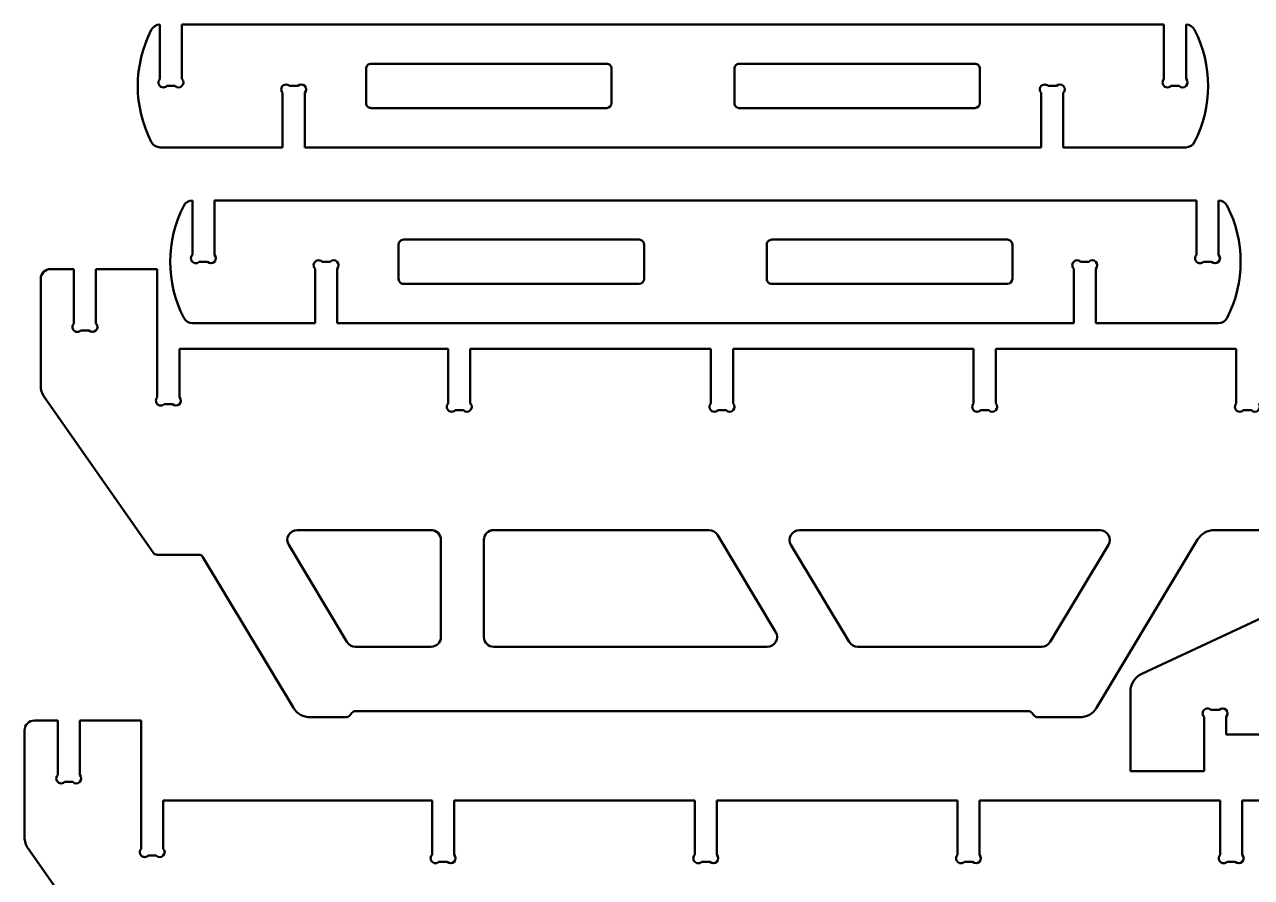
# Model space of a CAD drawing. Header units: millimetres. Extents: x -5696 to 5717, y -1207 to 892.
# Drawn here: x -5685 to -4682, y -127 to 569 of the extents above; entities that cross this region are included whole.
import ezdxf

# ---------------------------------------------------------------- set-up
doc = ezdxf.new("R2010")
doc.units = ezdxf.units.MM
doc.header["$MEASUREMENT"] = 0
doc.layers.add('layer 1', color=7, linetype='Continuous')

msp = doc.modelspace()

# ---------------------------------------------------------------- linework, layer by layer
at = {"layer": 'layer 1', "lineweight": 50}
for points in [[(-5581.3883, 565.0488), (-5596.1375, 536.3042), (-5596.1375, 502.2151), (-5581.3883, 473.4705)], [(-5574.3961, 569.4083), (-5577.352, 569.3542), (-5580.0386, 567.6791), (-5581.3883, 565.0488)], [(-5574.3961, 524.9334), (-5574.3961, 524.9334), (-5574.3961, 569.4083), (-5574.3961, 569.4083)], [(-5556.3421, 569.4097), (-5556.3421, 569.4097), (-5556.3421, 524.9334), (-5556.3421, 524.9334)], [(-4753.9422, 569.4097), (-4753.9422, 569.4097), (-5556.3421, 569.4097), (-5556.3421, 569.4097)], [(-4753.9422, 524.9334), (-4753.9422, 524.9334), (-4753.9422, 569.4097), (-4753.9422, 569.4097)], [(-4735.8882, 569.4083), (-4735.8882, 569.4083), (-4735.8882, 524.9334), (-4735.8882, 524.9334)], [(-4728.896, 565.0488), (-4730.2456, 567.6791), (-4732.9323, 569.3542), (-4735.8882, 569.4083)], [(-4728.896, 473.4705), (-4714.147, 502.2149), (-4714.1469, 536.3038), (-4728.8958, 565.0483)], [(-5405.8921, 505.2177), (-5405.8921, 505.2177), (-5405.8921, 533.3017), (-5405.8921, 533.3017)], [(-5401.8801, 537.3137), (-5401.8801, 537.3137), (-5209.3041, 537.3137), (-5209.3041, 537.3137)], [(-5205.2921, 533.3017), (-5205.2921, 533.3017), (-5205.2921, 505.2177), (-5205.2921, 505.2177)], [(-5104.9921, 505.2177), (-5104.9921, 505.2177), (-5104.9921, 533.3017), (-5104.9921, 533.3017)], [(-5100.9801, 537.3137), (-5100.9801, 537.3137), (-4908.4042, 537.3137), (-4908.4042, 537.3137)], [(-4904.3922, 533.3017), (-4904.3922, 533.3017), (-4904.3922, 505.2177), (-4904.3922, 505.2177)], [(-5562.016, 519.2597), (-5562.016, 519.2597), (-5568.7224, 519.2597), (-5568.7224, 519.2597)], [(-5474.0961, 469.1097), (-5474.0961, 469.1097), (-5474.0961, 513.5858), (-5474.0961, 513.5858)], [(-5468.4224, 519.2597), (-5468.4224, 519.2597), (-5461.716, 519.2597), (-5461.716, 519.2597)], [(-5456.0421, 513.5858), (-5456.0421, 513.5858), (-5456.0421, 469.1097), (-5456.0421, 469.1097)], [(-4854.2422, 469.1097), (-4854.2422, 469.1097), (-4854.2422, 513.5858), (-4854.2422, 513.5858)], [(-4848.5683, 519.2597), (-4848.5683, 519.2597), (-4841.862, 519.2597), (-4841.862, 519.2597)], [(-4836.1882, 513.5858), (-4836.1882, 513.5858), (-4836.1882, 469.1097), (-4836.1882, 469.1097)], [(-4741.562, 519.2597), (-4741.562, 519.2597), (-4748.2683, 519.2597), (-4748.2683, 519.2597)], [(-5209.3041, 501.2057), (-5207.0884, 501.2057), (-5205.2921, 503.0018), (-5205.2921, 505.2177)], [(-4908.4042, 501.2057), (-4906.1884, 501.2057), (-4904.3922, 503.0018), (-4904.3922, 505.2177)], [(-5209.3041, 501.2057), (-5209.3041, 501.2057), (-5401.8801, 501.2057), (-5401.8801, 501.2057)], [(-4908.4042, 501.2057), (-4908.4042, 501.2057), (-5100.9801, 501.2057), (-5100.9801, 501.2057)], [(-5581.3883, 473.4705), (-5580.0146, 470.7933), (-5577.2584, 469.1097), (-5574.2492, 469.1097)], [(-4736.035, 469.1097), (-4733.0259, 469.1097), (-4730.2698, 470.7933), (-4728.896, 473.4705)], [(-5574.2492, 469.1097), (-5574.2492, 469.1097), (-5474.0961, 469.1097), (-5474.0961, 469.1097)], [(-5456.0421, 469.1097), (-5456.0421, 469.1097), (-4854.2422, 469.1097), (-4854.2422, 469.1097)], [(-4836.1882, 469.1097), (-4836.1882, 469.1097), (-4736.035, 469.1097), (-4736.035, 469.1097)], [(-5554.8472, 421.4549), (-5569.5963, 392.7104), (-5569.5963, 358.6212), (-5554.8472, 329.8767)], [(-5547.8551, 425.8145), (-5550.8109, 425.7604), (-5553.4975, 424.0853), (-5554.8472, 421.4549)], [(-5547.8551, 381.3396), (-5547.8551, 381.3396), (-5547.8551, 425.8145), (-5547.8551, 425.8145)], [(-5529.8011, 425.8159), (-5529.8011, 425.8159), (-5529.8011, 381.3396), (-5529.8011, 381.3396)], [(-4727.401, 425.8159), (-4727.401, 425.8159), (-5529.8011, 425.8159), (-5529.8011, 425.8159)], [(-4727.401, 381.3396), (-4727.401, 381.3396), (-4727.401, 425.8159), (-4727.401, 425.8159)], [(-4709.347, 425.8145), (-4709.347, 425.8145), (-4709.347, 381.3396), (-4709.347, 381.3396)], [(-4702.3549, 421.4549), (-4703.7045, 424.0853), (-4706.3912, 425.7604), (-4709.347, 425.8145)], [(-4702.3549, 329.8767), (-4687.6059, 358.6211), (-4687.6058, 392.71), (-4702.3547, 421.4545)], [(-5375.339, 393.7199), (-5375.339, 393.7199), (-5182.763, 393.7199), (-5182.763, 393.7199)], [(-5074.439, 393.7199), (-5074.439, 393.7199), (-4881.863, 393.7199), (-4881.863, 393.7199)], [(-5379.351, 361.6239), (-5379.351, 361.6239), (-5379.351, 389.7079), (-5379.351, 389.7079)], [(-5178.751, 389.7079), (-5178.751, 389.7079), (-5178.751, 361.6239), (-5178.751, 361.6239)], [(-5078.451, 361.6239), (-5078.451, 361.6239), (-5078.451, 389.7079), (-5078.451, 389.7079)], [(-4877.851, 389.7079), (-4877.851, 389.7079), (-4877.851, 361.6239), (-4877.851, 361.6239)], [(-5535.4748, 375.6659), (-5535.4748, 375.6659), (-5542.1812, 375.6659), (-5542.1812, 375.6659)], [(-5441.8812, 375.6659), (-5441.8812, 375.6659), (-5435.1748, 375.6659), (-5435.1748, 375.6659)], [(-4822.0272, 375.6659), (-4822.0272, 375.6659), (-4815.3209, 375.6659), (-4815.3209, 375.6659)], [(-4715.0209, 375.6659), (-4715.0209, 375.6659), (-4721.7272, 375.6659), (-4721.7272, 375.6659)], [(-5671.7695, 361.6384), (-5671.7695, 361.6384), (-5671.7695, 274.4223), (-5671.7695, 274.4223)], [(-5644.6885, 369.6624), (-5644.6885, 369.6624), (-5663.7455, 369.6624), (-5663.7455, 369.6624)], [(-5644.6885, 325.1862), (-5644.6885, 325.1862), (-5644.6885, 369.6624), (-5644.6885, 369.6624)], [(-5626.6345, 369.6624), (-5626.6345, 369.6624), (-5626.6345, 325.1862), (-5626.6345, 325.1862)], [(-5576.4845, 369.6624), (-5576.4845, 369.6624), (-5626.6345, 369.6624), (-5626.6345, 369.6624)], [(-5576.4845, 265.0062), (-5576.4845, 265.0062), (-5576.4845, 369.6624), (-5576.4845, 369.6624)], [(-5447.5551, 325.5159), (-5447.5551, 325.5159), (-5447.5551, 369.992), (-5447.5551, 369.992)], [(-5429.5011, 369.992), (-5429.5011, 369.992), (-5429.5011, 325.5159), (-5429.5011, 325.5159)], [(-5182.763, 357.6119), (-5180.5473, 357.6119), (-5178.751, 359.408), (-5178.751, 361.6238)], [(-4881.863, 357.6119), (-4879.6473, 357.6119), (-4877.851, 359.408), (-4877.851, 361.6238)], [(-4827.701, 325.5159), (-4827.701, 325.5159), (-4827.701, 369.992), (-4827.701, 369.992)], [(-4809.647, 369.992), (-4809.647, 369.992), (-4809.647, 325.5159), (-4809.647, 325.5159)], [(-5182.763, 357.6119), (-5182.763, 357.6119), (-5375.339, 357.6119), (-5375.339, 357.6119)], [(-4881.863, 357.6119), (-4881.863, 357.6119), (-5074.439, 357.6119), (-5074.439, 357.6119)], [(-5554.8472, 329.8767), (-5553.4735, 327.1994), (-5550.7172, 325.5159), (-5547.7081, 325.5159)], [(-5547.7081, 325.5159), (-5547.7081, 325.5159), (-5447.5551, 325.5159), (-5447.5551, 325.5159)], [(-5429.5011, 325.5159), (-5429.5011, 325.5159), (-4827.701, 325.5159), (-4827.701, 325.5159)], [(-4809.647, 325.5159), (-4809.647, 325.5159), (-4709.4939, 325.5159), (-4709.4939, 325.5159)], [(-4709.4939, 325.5159), (-4706.4848, 325.5159), (-4703.7286, 327.1994), (-4702.3549, 329.8767)], [(-5632.3084, 319.5124), (-5632.3084, 319.5124), (-5639.0147, 319.5124), (-5639.0147, 319.5124)], [(-5558.4305, 304.4674), (-5558.4305, 304.4674), (-5558.4305, 265.0062), (-5558.4305, 265.0062)], [(-5338.7736, 304.4674), (-5338.7736, 304.4674), (-5558.4305, 304.4674), (-5558.4305, 304.4674)], [(-5338.7736, 259.9912), (-5338.7736, 259.9912), (-5338.7736, 304.4674), (-5338.7736, 304.4674)], [(-5320.7196, 304.4674), (-5320.7196, 304.4674), (-5320.7196, 259.9912), (-5320.7196, 259.9912)], [(-5124.1316, 304.4674), (-5124.1316, 304.4674), (-5320.7196, 304.4674), (-5320.7196, 304.4674)], [(-5124.1316, 259.9912), (-5124.1316, 259.9912), (-5124.1316, 304.4674), (-5124.1316, 304.4674)], [(-5106.0776, 304.4674), (-5106.0776, 304.4674), (-5106.0776, 259.9912), (-5106.0776, 259.9912)], [(-4909.4895, 304.4674), (-4909.4895, 304.4674), (-5106.0776, 304.4674), (-5106.0776, 304.4674)], [(-4909.4895, 259.9912), (-4909.4895, 259.9912), (-4909.4895, 304.4674), (-4909.4895, 304.4674)], [(-4891.4355, 304.4674), (-4891.4355, 304.4674), (-4891.4355, 259.9912), (-4891.4355, 259.9912)], [(-4694.8475, 304.4674), (-4694.8475, 304.4674), (-4891.4355, 304.4674), (-4891.4355, 304.4674)], [(-4694.8475, 259.9912), (-4694.8475, 259.9912), (-4694.8475, 304.4674), (-4694.8475, 304.4674)], [(-5671.7695, 274.4223), (-5671.7695, 271.129), (-5670.7563, 267.9153), (-5668.8673, 265.2176)], [(-5668.8673, 265.2176), (-5668.8673, 265.2176), (-5579.8501, 138.0877), (-5579.8501, 138.0877)], [(-5564.1044, 259.3324), (-5564.1044, 259.3324), (-5570.8107, 259.3324), (-5570.8107, 259.3324)], [(-5326.3933, 254.3174), (-5326.3933, 254.3174), (-5333.0997, 254.3174), (-5333.0997, 254.3174)], [(-5111.7513, 254.3174), (-5111.7513, 254.3174), (-5118.4577, 254.3174), (-5118.4577, 254.3174)], [(-4897.1094, 254.3174), (-4897.1094, 254.3174), (-4903.8157, 254.3174), (-4903.8157, 254.3174)], [(-4682.4674, 254.3174), (-4682.4674, 254.3174), (-4689.1738, 254.3174), (-4689.1738, 254.3174)], [(-5462.2338, 156.4369), (-5462.2338, 156.4369), (-5352.8002, 156.4369), (-5352.8002, 156.4369)], [(-5301.6472, 156.4369), (-5301.6472, 156.4369), (-5125.729, 156.4369), (-5125.729, 156.4369)], [(-5118.8511, 152.5456), (-5120.3018, 154.96), (-5122.9123, 156.4369), (-5125.729, 156.4369)], [(-5118.8511, 152.5456), (-5118.8511, 152.5456), (-5071.2407, 73.3086), (-5071.2407, 73.3086)], [(-5051.8418, 156.4369), (-5051.8418, 156.4369), (-4806.2236, 156.4369), (-4806.2236, 156.4369)], [(-4712.7537, 156.4369), (-4718.3871, 156.4369), (-4723.608, 153.4831), (-4726.5095, 148.6542)], [(-4712.7537, 156.4369), (-4712.7537, 156.4369), (-4621.5332, 156.4369), (-4621.5332, 156.4369)], [(-5421.5013, 65.0433), (-5421.5013, 65.0433), (-5469.1117, 144.2803), (-5469.1117, 144.2803)], [(-5344.7762, 148.4129), (-5344.7762, 148.4129), (-5344.7762, 69.1759), (-5344.7762, 69.1759)], [(-5309.6712, 69.1759), (-5309.6712, 69.1759), (-5309.6712, 148.4129), (-5309.6712, 148.4129)], [(-5011.1094, 65.0433), (-5011.1094, 65.0433), (-5058.7198, 144.2803), (-5058.7198, 144.2803)], [(-4799.3457, 144.2803), (-4799.3457, 144.2803), (-4846.9561, 65.0433), (-4846.9561, 65.0433)], [(-4809.0102, 11.3501), (-4809.0102, 11.3501), (-4726.5095, 148.6542), (-4726.5095, 148.6542)], [(-5579.8501, 138.0877), (-5579.0992, 137.0155), (-5577.8725, 136.3769), (-5576.5636, 136.3769)], [(-5576.5636, 136.3769), (-5576.5636, 136.3769), (-5542.6914, 136.3769), (-5542.6914, 136.3769)], [(-5539.2524, 134.4313), (-5539.9778, 135.6385), (-5541.2831, 136.3769), (-5542.6914, 136.3769)], [(-5539.2524, 134.4313), (-5539.2524, 134.4313), (-5465.2978, 11.3501), (-5465.2978, 11.3501)], [(-4565.4428, 135.3519), (-4565.4428, 135.3519), (-4772.1112, 38.9808), (-4772.1112, 38.9808)], [(-5421.5013, 65.0433), (-5420.0506, 62.6288), (-5417.4401, 61.1519), (-5414.6233, 61.1519)], [(-5352.8002, 61.1519), (-5352.8002, 61.1519), (-5414.6233, 61.1519), (-5414.6233, 61.1519)], [(-5352.8002, 61.1519), (-5348.3687, 61.1519), (-5344.7762, 64.7444), (-5344.7762, 69.1759)], [(-5078.1186, 61.1519), (-5078.1186, 61.1519), (-5301.6472, 61.1519), (-5301.6472, 61.1519)], [(-5011.1094, 65.0433), (-5009.6587, 62.6288), (-5007.0481, 61.1519), (-5004.2314, 61.1519)], [(-4853.834, 61.1519), (-4853.834, 61.1519), (-5004.2314, 61.1519), (-5004.2314, 61.1519)], [(-4853.834, 61.1519), (-4851.0172, 61.1519), (-4848.4068, 62.6288), (-4846.9561, 65.0433)], [(-4772.1112, 38.9808), (-4777.7636, 36.345), (-4781.377, 30.6732), (-4781.377, 24.4364)], [(-4781.377, 24.4364), (-4781.377, 24.4364), (-4781.377, -40.5649), (-4781.377, -40.5649)], [(-5465.2978, 11.3501), (-5462.3963, 6.5212), (-5457.1754, 3.5674), (-5451.542, 3.5674)], [(-4822.766, 3.5674), (-4817.1326, 3.5674), (-4811.9117, 6.5212), (-4809.0102, 11.3501)], [(-5657.8917, 0.8823), (-5657.8917, 0.8823), (-5676.9487, 0.8823), (-5676.9487, 0.8823)], [(-5657.8917, -43.5939), (-5657.8917, -43.5939), (-5657.8917, 0.8823), (-5657.8917, 0.8823)], [(-5639.8377, 0.8823), (-5639.8377, 0.8823), (-5639.8377, -43.5939), (-5639.8377, -43.5939)], [(-5589.6877, 0.8823), (-5589.6877, 0.8823), (-5639.8377, 0.8823), (-5639.8377, 0.8823)], [(-5589.6877, -103.7739), (-5589.6877, -103.7739), (-5589.6877, 0.8823), (-5589.6877, 0.8823)], [(-5451.542, 3.5674), (-5451.542, 3.5674), (-5422.3723, 3.5674), (-5422.3723, 3.5674)], [(-5422.3723, 3.5674), (-5421.1864, 3.5674), (-5420.0613, 4.0921), (-5419.2989, 5.0006)], [(-5419.2989, 5.0006), (-5419.2989, 5.0006), (-5417.4959, 7.1493), (-5417.4959, 7.1493)], [(-5414.4226, 8.5824), (-5415.6085, 8.5824), (-5416.7337, 8.0577), (-5417.4959, 7.1493)], [(-5414.4226, 8.5824), (-5414.4226, 8.5824), (-4864.9005, 8.5824), (-4864.9005, 8.5824)], [(-4861.8271, 7.1493), (-4862.5894, 8.0577), (-4863.7145, 8.5824), (-4864.9005, 8.5824)], [(-4861.8271, 7.1493), (-4861.8271, 7.1493), (-4860.0241, 5.0006), (-4860.0241, 5.0006)], [(-4860.0241, 5.0006), (-4859.2618, 4.0921), (-4858.1366, 3.5674), (-4856.9507, 3.5674)], [(-4856.9507, 3.5674), (-4856.9507, 3.5674), (-4822.766, 3.5674), (-4822.766, 3.5674)], [(-4721.197, -40.5649), (-4721.197, -40.5649), (-4721.197, 3.9113), (-4721.197, 3.9113)], [(-4715.5232, 9.5851), (-4715.5232, 9.5851), (-4708.8168, 9.5851), (-4708.8168, 9.5851)], [(-4703.143, 3.9113), (-4703.143, 3.9113), (-4703.143, -10.4749), (-4703.143, -10.4749)], [(-5684.9727, -7.1417), (-5684.9727, -7.1417), (-5684.9727, -94.3578), (-5684.9727, -94.3578)], [(-4703.143, -10.4749), (-4703.143, -10.4749), (-4618.891, -10.4749), (-4618.891, -10.4749)], [(-5645.5115, -49.2678), (-5645.5115, -49.2678), (-5652.2178, -49.2678), (-5652.2178, -49.2678)], [(-4781.377, -40.5649), (-4781.377, -40.5649), (-4721.197, -40.5649), (-4721.197, -40.5649)], [(-5571.6337, -64.3128), (-5571.6337, -64.3128), (-5571.6337, -103.7739), (-5571.6337, -103.7739)], [(-5351.9767, -64.3128), (-5351.9767, -64.3128), (-5571.6337, -64.3128), (-5571.6337, -64.3128)], [(-5351.9767, -108.7889), (-5351.9767, -108.7889), (-5351.9767, -64.3128), (-5351.9767, -64.3128)], [(-5333.9227, -64.3128), (-5333.9227, -64.3128), (-5333.9227, -108.7889), (-5333.9227, -108.7889)], [(-5137.3346, -64.3128), (-5137.3346, -64.3128), (-5333.9227, -64.3128), (-5333.9227, -64.3128)], [(-5137.3346, -108.7889), (-5137.3346, -108.7889), (-5137.3346, -64.3128), (-5137.3346, -64.3128)], [(-5119.2806, -64.3128), (-5119.2806, -64.3128), (-5119.2806, -108.7889), (-5119.2806, -108.7889)], [(-4922.6926, -64.3128), (-4922.6926, -64.3128), (-5119.2806, -64.3128), (-5119.2806, -64.3128)], [(-4922.6926, -108.7889), (-4922.6926, -108.7889), (-4922.6926, -64.3128), (-4922.6926, -64.3128)], [(-4904.6386, -64.3128), (-4904.6386, -64.3128), (-4904.6386, -108.7889), (-4904.6386, -108.7889)], [(-4708.0506, -64.3128), (-4708.0506, -64.3128), (-4904.6386, -64.3128), (-4904.6386, -64.3128)], [(-4708.0506, -108.7889), (-4708.0506, -108.7889), (-4708.0506, -64.3128), (-4708.0506, -64.3128)], [(-4689.9966, -64.3128), (-4689.9966, -64.3128), (-4689.9966, -108.7889), (-4689.9966, -108.7889)], [(-4549.2709, -64.3128), (-4549.2709, -64.3128), (-4689.9966, -64.3128), (-4689.9966, -64.3128)], [(-5684.9727, -94.3578), (-5684.9727, -97.6512), (-5683.9594, -100.8648), (-5682.0704, -103.5626)], [(-5682.0704, -103.5626), (-5682.0704, -103.5626), (-5593.0532, -230.6923), (-5593.0532, -230.6923)], [(-5577.3075, -109.4478), (-5577.3075, -109.4478), (-5584.0138, -109.4478), (-5584.0138, -109.4478)], [(-5339.5964, -114.4628), (-5339.5964, -114.4628), (-5346.3028, -114.4628), (-5346.3028, -114.4628)], [(-5124.9545, -114.4628), (-5124.9545, -114.4628), (-5131.6609, -114.4628), (-5131.6609, -114.4628)], [(-4910.3125, -114.4628), (-4910.3125, -114.4628), (-4917.0189, -114.4628), (-4917.0189, -114.4628)], [(-4695.6705, -114.4628), (-4695.6705, -114.4628), (-4702.3768, -114.4628), (-4702.3768, -114.4628)]]:
    msp.add_open_spline(points, degree=3, dxfattribs=at)
for points, knots in [([(-5401.8801, 537.3137), (-5402.9442, 537.3137), (-5403.9647, 536.891), (-5404.717, 536.1385), (-5404.717, 536.1385), (-5405.4695, 535.3862), (-5405.8921, 534.3657), (-5405.8921, 533.3017)], [0, 0, 0, 0, 0.333333333, 0.333333333, 0.333333333, 0.333333333, 1, 1, 1, 1]), ([(-5205.2921, 533.3017), (-5205.2921, 534.3657), (-5205.7149, 535.3862), (-5206.4672, 536.1385), (-5206.4672, 536.1385), (-5207.2197, 536.891), (-5208.2401, 537.3137), (-5209.3041, 537.3137)], [0, 0, 0, 0, 0.333333333, 0.333333333, 0.333333333, 0.333333333, 1, 1, 1, 1]), ([(-5100.9801, 537.3137), (-5102.0442, 537.3137), (-5103.0646, 536.891), (-5103.8171, 536.1385), (-5103.8171, 536.1385), (-5104.5694, 535.3862), (-5104.9921, 534.3657), (-5104.9921, 533.3017)], [0, 0, 0, 0, 0.333333333, 0.333333333, 0.333333333, 0.333333333, 1, 1, 1, 1]), ([(-4904.3922, 533.3017), (-4904.3922, 534.3657), (-4904.8149, 535.3862), (-4905.5672, 536.1385), (-4905.5672, 536.1385), (-4906.3197, 536.891), (-4907.3401, 537.3137), (-4908.4042, 537.3137)], [0, 0, 0, 0, 0.333333333, 0.333333333, 0.333333333, 0.333333333, 1, 1, 1, 1]), ([(-5574.3961, 524.9334), (-5575.4097, 523.9199), (-5575.8056, 522.4427), (-5575.4346, 521.0581), (-5575.4346, 521.0581), (-5575.0635, 519.6737), (-5573.9821, 518.5923), (-5572.5977, 518.2213), (-5572.5977, 518.2213), (-5571.2131, 517.8502), (-5569.7359, 518.2461), (-5568.7224, 519.2597)], [0, 0, 0, 0, 0.25, 0.25, 0.25, 0.25, 0.5, 0.5, 0.5, 0.5, 1, 1, 1, 1]), ([(-5562.016, 519.2597), (-5560.4492, 517.6929), (-5557.9089, 517.6929), (-5556.3421, 519.2597), (-5556.3421, 519.2597), (-5554.7754, 520.8264), (-5554.7754, 523.3666), (-5556.3421, 524.9334)], [0, 0, 0, 0, 0.333333333, 0.333333333, 0.333333333, 0.333333333, 1, 1, 1, 1]), ([(-4753.9422, 524.9334), (-4754.9557, 523.9199), (-4755.3515, 522.4427), (-4754.9805, 521.0581), (-4754.9805, 521.0581), (-4754.6096, 519.6737), (-4753.5281, 518.5923), (-4752.1436, 518.2213), (-4752.1436, 518.2213), (-4750.7592, 517.8502), (-4749.2818, 518.2461), (-4748.2683, 519.2597)], [0, 0, 0, 0, 0.25, 0.25, 0.25, 0.25, 0.5, 0.5, 0.5, 0.5, 1, 1, 1, 1]), ([(-4741.562, 519.2597), (-4739.9952, 517.6929), (-4737.455, 517.6929), (-4735.8882, 519.2597), (-4735.8882, 519.2597), (-4734.3214, 520.8264), (-4734.3214, 523.3666), (-4735.8882, 524.9334)], [0, 0, 0, 0, 0.333333333, 0.333333333, 0.333333333, 0.333333333, 1, 1, 1, 1]), ([(-5468.4224, 519.2597), (-5469.4359, 520.2732), (-5470.9131, 520.669), (-5472.2977, 520.2981), (-5472.2977, 520.2981), (-5473.6821, 519.9271), (-5474.7635, 518.8456), (-5475.1345, 517.4611), (-5475.1345, 517.4611), (-5475.5056, 516.0766), (-5475.1097, 514.5993), (-5474.0961, 513.5858)], [0, 0, 0, 0, 0.25, 0.25, 0.25, 0.25, 0.5, 0.5, 0.5, 0.5, 1, 1, 1, 1]), ([(-5456.0421, 513.5858), (-5454.4754, 515.1526), (-5454.4754, 517.6929), (-5456.0421, 519.2597), (-5456.0421, 519.2597), (-5457.6089, 520.8264), (-5460.1492, 520.8264), (-5461.716, 519.2597)], [0, 0, 0, 0, 0.333333333, 0.333333333, 0.333333333, 0.333333333, 1, 1, 1, 1]), ([(-4848.5683, 519.2597), (-4849.5819, 520.2732), (-4851.0591, 520.669), (-4852.4436, 520.2981), (-4852.4436, 520.2981), (-4853.8282, 519.9271), (-4854.9096, 518.8456), (-4855.2805, 517.4611), (-4855.2805, 517.4611), (-4855.6515, 516.0766), (-4855.2557, 514.5993), (-4854.2422, 513.5858)], [0, 0, 0, 0, 0.25, 0.25, 0.25, 0.25, 0.5, 0.5, 0.5, 0.5, 1, 1, 1, 1]), ([(-4836.1882, 513.5858), (-4834.6214, 515.1526), (-4834.6214, 517.6929), (-4836.1882, 519.2597), (-4836.1882, 519.2597), (-4837.7549, 520.8264), (-4840.2952, 520.8264), (-4841.862, 519.2597)], [0, 0, 0, 0, 0.333333333, 0.333333333, 0.333333333, 0.333333333, 1, 1, 1, 1]), ([(-5405.8921, 505.2177), (-5405.8921, 504.1536), (-5405.4695, 503.1331), (-5404.717, 502.3808), (-5404.717, 502.3808), (-5403.9647, 501.6283), (-5402.9442, 501.2057), (-5401.8801, 501.2057)], [0, 0, 0, 0, 0.333333333, 0.333333333, 0.333333333, 0.333333333, 1, 1, 1, 1]), ([(-5104.9921, 505.2177), (-5104.9921, 504.1536), (-5104.5694, 503.1331), (-5103.8171, 502.3808), (-5103.8171, 502.3808), (-5103.0646, 501.6283), (-5102.0442, 501.2057), (-5100.9801, 501.2057)], [0, 0, 0, 0, 0.333333333, 0.333333333, 0.333333333, 0.333333333, 1, 1, 1, 1]), ([(-5375.339, 393.7199), (-5376.403, 393.7199), (-5377.4236, 393.2971), (-5378.1759, 392.5447), (-5378.1759, 392.5447), (-5378.9283, 391.7923), (-5379.351, 390.7718), (-5379.351, 389.7079)], [0, 0, 0, 0, 0.333333333, 0.333333333, 0.333333333, 0.333333333, 1, 1, 1, 1]), ([(-5178.751, 389.7079), (-5178.751, 390.7718), (-5179.1737, 391.7923), (-5179.9261, 392.5447), (-5179.9261, 392.5447), (-5180.6785, 393.2971), (-5181.6989, 393.7199), (-5182.763, 393.7199)], [0, 0, 0, 0, 0.333333333, 0.333333333, 0.333333333, 0.333333333, 1, 1, 1, 1]), ([(-5074.439, 393.7199), (-5075.5031, 393.7199), (-5076.5236, 393.2971), (-5077.2759, 392.5447), (-5077.2759, 392.5447), (-5078.0284, 391.7923), (-5078.451, 390.7718), (-5078.451, 389.7079)], [0, 0, 0, 0, 0.333333333, 0.333333333, 0.333333333, 0.333333333, 1, 1, 1, 1]), ([(-4877.851, 389.7079), (-4877.851, 390.7718), (-4878.2737, 391.7923), (-4879.0261, 392.5447), (-4879.0261, 392.5447), (-4879.7785, 393.2971), (-4880.7989, 393.7199), (-4881.863, 393.7199)], [0, 0, 0, 0, 0.333333333, 0.333333333, 0.333333333, 0.333333333, 1, 1, 1, 1]), ([(-5547.8551, 381.3396), (-5548.8686, 380.3261), (-5549.2644, 378.8489), (-5548.8934, 377.4643), (-5548.8934, 377.4643), (-5548.5225, 376.0798), (-5547.441, 374.9985), (-5546.0565, 374.6275), (-5546.0565, 374.6275), (-5544.6719, 374.2564), (-5543.1947, 374.6523), (-5542.1812, 375.6659)], [0, 0, 0, 0, 0.25, 0.25, 0.25, 0.25, 0.5, 0.5, 0.5, 0.5, 1, 1, 1, 1]), ([(-5535.4748, 375.6659), (-5533.908, 374.0991), (-5531.3678, 374.0991), (-5529.8011, 375.6659), (-5529.8011, 375.6659), (-5528.2343, 377.2325), (-5528.2343, 379.7728), (-5529.801, 381.3396)], [0, 0, 0, 0, 0.333333333, 0.333333333, 0.333333333, 0.333333333, 1, 1, 1, 1]), ([(-4727.401, 381.3396), (-4728.4145, 380.3261), (-4728.8104, 378.8489), (-4728.4394, 377.4643), (-4728.4394, 377.4643), (-4728.0684, 376.0798), (-4726.987, 374.9985), (-4725.6025, 374.6275), (-4725.6025, 374.6275), (-4724.218, 374.2564), (-4722.7408, 374.6523), (-4721.7272, 375.6659)], [0, 0, 0, 0, 0.25, 0.25, 0.25, 0.25, 0.5, 0.5, 0.5, 0.5, 1, 1, 1, 1]), ([(-4715.0209, 375.6659), (-4713.4541, 374.0991), (-4710.9138, 374.0991), (-4709.347, 375.6659), (-4709.347, 375.6659), (-4707.7802, 377.2325), (-4707.7802, 379.7728), (-4709.347, 381.3396)], [0, 0, 0, 0, 0.333333333, 0.333333333, 0.333333333, 0.333333333, 1, 1, 1, 1]), ([(-5441.8812, 375.6659), (-5442.8947, 376.6794), (-5444.3719, 377.0752), (-5445.7565, 376.7042), (-5445.7565, 376.7042), (-5447.141, 376.3333), (-5448.2224, 375.2518), (-5448.5934, 373.8673), (-5448.5934, 373.8673), (-5448.9644, 372.4827), (-5448.5686, 371.0055), (-5447.5551, 369.992)], [0, 0, 0, 0, 0.25, 0.25, 0.25, 0.25, 0.5, 0.5, 0.5, 0.5, 1, 1, 1, 1]), ([(-5429.5011, 369.992), (-5427.9343, 371.5588), (-5427.9343, 374.0991), (-5429.5011, 375.6659), (-5429.5011, 375.6659), (-5431.0678, 377.2326), (-5433.608, 377.2326), (-5435.1748, 375.6659)], [0, 0, 0, 0, 0.333333333, 0.333333333, 0.333333333, 0.333333333, 1, 1, 1, 1]), ([(-4822.0272, 375.6659), (-4823.0408, 376.6794), (-4824.518, 377.0752), (-4825.9025, 376.7042), (-4825.9025, 376.7042), (-4827.287, 376.3333), (-4828.3684, 375.2518), (-4828.7394, 373.8673), (-4828.7394, 373.8673), (-4829.1104, 372.4827), (-4828.7145, 371.0055), (-4827.701, 369.992)], [0, 0, 0, 0, 0.25, 0.25, 0.25, 0.25, 0.5, 0.5, 0.5, 0.5, 1, 1, 1, 1]), ([(-4809.647, 369.992), (-4808.0802, 371.5588), (-4808.0802, 374.0991), (-4809.647, 375.6659), (-4809.647, 375.6659), (-4811.2138, 377.2326), (-4813.7541, 377.2326), (-4815.3209, 375.6659)], [0, 0, 0, 0, 0.333333333, 0.333333333, 0.333333333, 0.333333333, 1, 1, 1, 1]), ([(-5663.7455, 369.6624), (-5665.8737, 369.6624), (-5667.9146, 368.817), (-5669.4194, 367.3122), (-5669.4194, 367.3122), (-5670.9242, 365.8075), (-5671.7695, 363.7665), (-5671.7695, 361.6384)], [0, 0, 0, 0, 0.333333333, 0.333333333, 0.333333333, 0.333333333, 1, 1, 1, 1]), ([(-5379.351, 361.6239), (-5379.351, 360.5598), (-5378.9283, 359.5393), (-5378.1759, 358.7869), (-5378.1759, 358.7869), (-5377.4236, 358.0345), (-5376.403, 357.6119), (-5375.339, 357.6119)], [0, 0, 0, 0, 0.333333333, 0.333333333, 0.333333333, 0.333333333, 1, 1, 1, 1]), ([(-5078.451, 361.6239), (-5078.451, 360.5598), (-5078.0284, 359.5393), (-5077.2759, 358.7869), (-5077.2759, 358.7869), (-5076.5236, 358.0345), (-5075.5031, 357.6119), (-5074.439, 357.6119)], [0, 0, 0, 0, 0.333333333, 0.333333333, 0.333333333, 0.333333333, 1, 1, 1, 1]), ([(-5644.6885, 325.1862), (-5645.702, 324.1726), (-5646.0979, 322.6954), (-5645.7269, 321.3109), (-5645.7269, 321.3109), (-5645.356, 319.9264), (-5644.2746, 318.845), (-5642.89, 318.474), (-5642.89, 318.474), (-5641.5055, 318.103), (-5640.0283, 318.4989), (-5639.0147, 319.5124)], [0, 0, 0, 0, 0.25, 0.25, 0.25, 0.25, 0.5, 0.5, 0.5, 0.5, 1, 1, 1, 1]), ([(-5632.3084, 319.5124), (-5630.7416, 317.9456), (-5628.2013, 317.9456), (-5626.6346, 319.5124), (-5626.6346, 319.5124), (-5625.0678, 321.0792), (-5625.0677, 323.6194), (-5626.6345, 325.1862)], [0, 0, 0, 0, 0.333333333, 0.333333333, 0.333333333, 0.333333333, 1, 1, 1, 1]), ([(-5576.4845, 265.0062), (-5577.498, 263.9926), (-5577.8939, 262.5154), (-5577.5229, 261.1309), (-5577.5229, 261.1309), (-5577.152, 259.7464), (-5576.0706, 258.665), (-5574.686, 258.294), (-5574.686, 258.294), (-5573.3015, 257.9231), (-5571.8243, 258.3189), (-5570.8107, 259.3324)], [0, 0, 0, 0, 0.25, 0.25, 0.25, 0.25, 0.5, 0.5, 0.5, 0.5, 1, 1, 1, 1]), ([(-5564.1044, 259.3324), (-5562.5376, 257.7656), (-5559.9974, 257.7656), (-5558.4306, 259.3324), (-5558.4306, 259.3324), (-5556.8638, 260.8992), (-5556.8637, 263.4394), (-5558.4305, 265.0062)], [0, 0, 0, 0, 0.333333333, 0.333333333, 0.333333333, 0.333333333, 1, 1, 1, 1]), ([(-5338.7736, 259.9912), (-5339.7871, 258.9777), (-5340.1829, 257.5004), (-5339.8119, 256.1159), (-5339.8119, 256.1159), (-5339.441, 254.7314), (-5338.3595, 253.65), (-5336.975, 253.279), (-5336.975, 253.279), (-5335.5905, 252.9081), (-5334.1132, 253.3039), (-5333.0997, 254.3174)], [0, 0, 0, 0, 0.25, 0.25, 0.25, 0.25, 0.5, 0.5, 0.5, 0.5, 1, 1, 1, 1]), ([(-5326.3933, 254.3174), (-5324.8266, 252.7506), (-5322.2864, 252.7506), (-5320.7196, 254.3174), (-5320.7196, 254.3174), (-5319.1528, 255.8842), (-5319.1528, 258.4244), (-5320.7196, 259.9912)], [0, 0, 0, 0, 0.333333333, 0.333333333, 0.333333333, 0.333333333, 1, 1, 1, 1]), ([(-5124.1316, 259.9912), (-5125.1451, 258.9777), (-5125.5409, 257.5004), (-5125.17, 256.1159), (-5125.17, 256.1159), (-5124.799, 254.7314), (-5123.7175, 253.65), (-5122.333, 253.279), (-5122.333, 253.279), (-5120.9485, 252.9081), (-5119.4712, 253.3039), (-5118.4577, 254.3174)], [0, 0, 0, 0, 0.25, 0.25, 0.25, 0.25, 0.5, 0.5, 0.5, 0.5, 1, 1, 1, 1]), ([(-5111.7513, 254.3174), (-5110.1845, 252.7506), (-5107.6443, 252.7506), (-5106.0776, 254.3174), (-5106.0776, 254.3174), (-5104.5108, 255.8842), (-5104.5108, 258.4244), (-5106.0776, 259.9912)], [0, 0, 0, 0, 0.333333333, 0.333333333, 0.333333333, 0.333333333, 1, 1, 1, 1]), ([(-4909.4895, 259.9912), (-4910.5031, 258.9777), (-4910.8989, 257.5004), (-4910.5279, 256.1159), (-4910.5279, 256.1159), (-4910.1569, 254.7314), (-4909.0755, 253.65), (-4907.691, 253.279), (-4907.691, 253.279), (-4906.3065, 252.9081), (-4904.8292, 253.3039), (-4903.8157, 254.3174)], [0, 0, 0, 0, 0.25, 0.25, 0.25, 0.25, 0.5, 0.5, 0.5, 0.5, 1, 1, 1, 1]), ([(-4897.1094, 254.3174), (-4895.5426, 252.7506), (-4893.0023, 252.7506), (-4891.4355, 254.3174), (-4891.4355, 254.3174), (-4889.8688, 255.8842), (-4889.8688, 258.4244), (-4891.4355, 259.9912)], [0, 0, 0, 0, 0.333333333, 0.333333333, 0.333333333, 0.333333333, 1, 1, 1, 1]), ([(-4694.8475, 259.9912), (-4695.8611, 258.9777), (-4696.2569, 257.5004), (-4695.8859, 256.1159), (-4695.8859, 256.1159), (-4695.5149, 254.7314), (-4694.4335, 253.65), (-4693.049, 253.279), (-4693.049, 253.279), (-4691.6645, 252.9081), (-4690.1873, 253.3039), (-4689.1738, 254.3174)], [0, 0, 0, 0, 0.25, 0.25, 0.25, 0.25, 0.5, 0.5, 0.5, 0.5, 1, 1, 1, 1]), ([(-4682.4674, 254.3174), (-4680.9006, 252.7506), (-4678.3603, 252.7506), (-4676.7935, 254.3174), (-4676.7935, 254.3174), (-4675.2267, 255.8842), (-4675.2267, 258.4244), (-4676.7935, 259.9912)], [0, 0, 0, 0, 0.333333333, 0.333333333, 0.333333333, 0.333333333, 1, 1, 1, 1]), ([(-5462.2338, 156.4369), (-5465.1255, 156.4369), (-5467.7936, 154.881), (-5469.2175, 152.3641), (-5469.2175, 152.3641), (-5470.6415, 149.8473), (-5470.6011, 146.759), (-5469.1117, 144.2803)], [0, 0, 0, 0, 0.333333333, 0.333333333, 0.333333333, 0.333333333, 1, 1, 1, 1]), ([(-5344.7762, 148.4129), (-5344.7762, 150.5411), (-5345.6217, 152.582), (-5347.1264, 154.0868), (-5347.1264, 154.0868), (-5348.6312, 155.5916), (-5350.6722, 156.4369), (-5352.8002, 156.4369)], [0, 0, 0, 0, 0.333333333, 0.333333333, 0.333333333, 0.333333333, 1, 1, 1, 1]), ([(-5301.6472, 156.4369), (-5303.7753, 156.4369), (-5305.8163, 155.5916), (-5307.3211, 154.0868), (-5307.3211, 154.0868), (-5308.8258, 152.582), (-5309.6712, 150.5411), (-5309.6712, 148.4129)], [0, 0, 0, 0, 0.333333333, 0.333333333, 0.333333333, 0.333333333, 1, 1, 1, 1]), ([(-5051.8418, 156.4369), (-5054.7336, 156.4369), (-5057.4017, 154.881), (-5058.8256, 152.3641), (-5058.8256, 152.3641), (-5060.2496, 149.8473), (-5060.2092, 146.759), (-5058.7198, 144.2803)], [0, 0, 0, 0, 0.333333333, 0.333333333, 0.333333333, 0.333333333, 1, 1, 1, 1]), ([(-4799.3457, 144.2803), (-4797.8563, 146.759), (-4797.8159, 149.8473), (-4799.2399, 152.3641), (-4799.2399, 152.3641), (-4800.6638, 154.881), (-4803.3318, 156.4369), (-4806.2236, 156.4369)], [0, 0, 0, 0, 0.333333333, 0.333333333, 0.333333333, 0.333333333, 1, 1, 1, 1]), ([(-5078.1186, 61.1519), (-5075.2269, 61.1519), (-5072.5588, 62.7079), (-5071.1348, 65.2247), (-5071.1348, 65.2247), (-5069.7109, 67.7415), (-5069.7513, 70.8299), (-5071.2407, 73.3086)], [0, 0, 0, 0, 0.333333333, 0.333333333, 0.333333333, 0.333333333, 1, 1, 1, 1]), ([(-5309.6712, 69.1759), (-5309.6712, 67.0479), (-5308.8258, 65.007), (-5307.3211, 63.5022), (-5307.3211, 63.5022), (-5305.8163, 61.9974), (-5303.7753, 61.1519), (-5301.6472, 61.1519)], [0, 0, 0, 0, 0.333333333, 0.333333333, 0.333333333, 0.333333333, 1, 1, 1, 1]), ([(-4715.5232, 9.5851), (-4716.5367, 10.5986), (-4718.014, 10.9945), (-4719.3985, 10.6235), (-4719.3985, 10.6235), (-4720.783, 10.2525), (-4721.8644, 9.171), (-4722.2353, 7.7866), (-4722.2353, 7.7866), (-4722.6064, 6.4021), (-4722.2106, 4.9248), (-4721.197, 3.9113)], [0, 0, 0, 0, 0.25, 0.25, 0.25, 0.25, 0.5, 0.5, 0.5, 0.5, 1, 1, 1, 1]), ([(-4703.143, 3.9113), (-4701.5763, 5.4781), (-4701.5763, 8.0183), (-4703.143, 9.5851), (-4703.143, 9.5851), (-4704.7098, 11.1519), (-4707.25, 11.1519), (-4708.8168, 9.5851)], [0, 0, 0, 0, 0.333333333, 0.333333333, 0.333333333, 0.333333333, 1, 1, 1, 1]), ([(-5676.9487, 0.8823), (-5679.0768, 0.8823), (-5681.1177, 0.0369), (-5682.6225, -1.4679), (-5682.6225, -1.4679), (-5684.1273, -2.9727), (-5684.9727, -5.0136), (-5684.9727, -7.1417)], [0, 0, 0, 0, 0.333333333, 0.333333333, 0.333333333, 0.333333333, 1, 1, 1, 1]), ([(-5657.8917, -43.5939), (-5658.9052, -44.6074), (-5659.301, -46.0846), (-5658.93, -47.4692), (-5658.93, -47.4692), (-5658.5591, -48.8537), (-5657.4777, -49.9351), (-5656.0931, -50.3061), (-5656.0931, -50.3061), (-5654.7086, -50.6771), (-5653.2314, -50.2813), (-5652.2178, -49.2678)], [0, 0, 0, 0, 0.25, 0.25, 0.25, 0.25, 0.5, 0.5, 0.5, 0.5, 1, 1, 1, 1]), ([(-5645.5115, -49.2678), (-5643.9447, -50.8345), (-5641.4045, -50.8345), (-5639.8377, -49.2678), (-5639.8377, -49.2678), (-5638.2709, -47.701), (-5638.2709, -45.1607), (-5639.8377, -43.5939)], [0, 0, 0, 0, 0.333333333, 0.333333333, 0.333333333, 0.333333333, 1, 1, 1, 1]), ([(-5589.6877, -103.7739), (-5590.7012, -104.7874), (-5591.097, -106.2646), (-5590.726, -107.6492), (-5590.726, -107.6492), (-5590.3551, -109.0337), (-5589.2736, -110.1152), (-5587.8891, -110.4861), (-5587.8891, -110.4861), (-5586.5047, -110.8571), (-5585.0273, -110.4613), (-5584.0138, -109.4478)], [0, 0, 0, 0, 0.25, 0.25, 0.25, 0.25, 0.5, 0.5, 0.5, 0.5, 1, 1, 1, 1]), ([(-5577.3075, -109.4478), (-5575.7407, -111.0145), (-5573.2005, -111.0145), (-5571.6337, -109.4478), (-5571.6337, -109.4478), (-5570.0669, -107.881), (-5570.0669, -105.3407), (-5571.6337, -103.7739)], [0, 0, 0, 0, 0.333333333, 0.333333333, 0.333333333, 0.333333333, 1, 1, 1, 1]), ([(-5351.9767, -108.7889), (-5352.9902, -109.8024), (-5353.386, -111.2796), (-5353.0151, -112.6642), (-5353.0151, -112.6642), (-5352.6441, -114.0487), (-5351.5626, -115.1302), (-5350.1781, -115.5011), (-5350.1781, -115.5011), (-5348.7936, -115.8721), (-5347.3163, -115.4763), (-5346.3028, -114.4628)], [0, 0, 0, 0, 0.25, 0.25, 0.25, 0.25, 0.5, 0.5, 0.5, 0.5, 1, 1, 1, 1]), ([(-5339.5964, -114.4628), (-5338.0298, -116.0295), (-5335.4895, -116.0295), (-5333.9227, -114.4628), (-5333.9227, -114.4628), (-5332.3559, -112.896), (-5332.3559, -110.3557), (-5333.9227, -108.7889)], [0, 0, 0, 0, 0.333333333, 0.333333333, 0.333333333, 0.333333333, 1, 1, 1, 1]), ([(-5137.3346, -108.7889), (-5138.3482, -109.8024), (-5138.7441, -111.2796), (-5138.3731, -112.6642), (-5138.3731, -112.6642), (-5138.002, -114.0487), (-5136.9206, -115.1302), (-5135.5362, -115.5011), (-5135.5362, -115.5011), (-5134.1516, -115.8721), (-5132.6744, -115.4763), (-5131.6609, -114.4628)], [0, 0, 0, 0, 0.25, 0.25, 0.25, 0.25, 0.5, 0.5, 0.5, 0.5, 1, 1, 1, 1]), ([(-5124.9545, -114.4628), (-5123.3877, -116.0295), (-5120.8474, -116.0295), (-5119.2806, -114.4628), (-5119.2806, -114.4628), (-5117.7139, -112.896), (-5117.7139, -110.3557), (-5119.2806, -108.7889)], [0, 0, 0, 0, 0.333333333, 0.333333333, 0.333333333, 0.333333333, 1, 1, 1, 1]), ([(-4922.6926, -108.7889), (-4923.7062, -109.8024), (-4924.102, -111.2796), (-4923.731, -112.6642), (-4923.731, -112.6642), (-4923.36, -114.0487), (-4922.2786, -115.1302), (-4920.8942, -115.5011), (-4920.8942, -115.5011), (-4919.5096, -115.8721), (-4918.0324, -115.4763), (-4917.0189, -114.4628)], [0, 0, 0, 0, 0.25, 0.25, 0.25, 0.25, 0.5, 0.5, 0.5, 0.5, 1, 1, 1, 1]), ([(-4910.3125, -114.4628), (-4908.7457, -116.0295), (-4906.2054, -116.0295), (-4904.6386, -114.4628), (-4904.6386, -114.4628), (-4903.0718, -112.896), (-4903.0718, -110.3557), (-4904.6386, -108.7889)], [0, 0, 0, 0, 0.333333333, 0.333333333, 0.333333333, 0.333333333, 1, 1, 1, 1]), ([(-4708.0506, -108.7889), (-4709.0641, -109.8024), (-4709.46, -111.2796), (-4709.089, -112.6642), (-4709.089, -112.6642), (-4708.7181, -114.0487), (-4707.6367, -115.1302), (-4706.2521, -115.5011), (-4706.2521, -115.5011), (-4704.8676, -115.8721), (-4703.3904, -115.4763), (-4702.3768, -114.4628)], [0, 0, 0, 0, 0.25, 0.25, 0.25, 0.25, 0.5, 0.5, 0.5, 0.5, 1, 1, 1, 1]), ([(-4695.6705, -114.4628), (-4694.1037, -116.0295), (-4691.5634, -116.0295), (-4689.9967, -114.4628), (-4689.9967, -114.4628), (-4688.4299, -112.896), (-4688.4298, -110.3557), (-4689.9966, -108.7889)], [0, 0, 0, 0, 0.333333333, 0.333333333, 0.333333333, 0.333333333, 1, 1, 1, 1])]:
    msp.add_open_spline(points, degree=3, knots=knots, dxfattribs=at)

doc.saveas('drawing.dxf')
